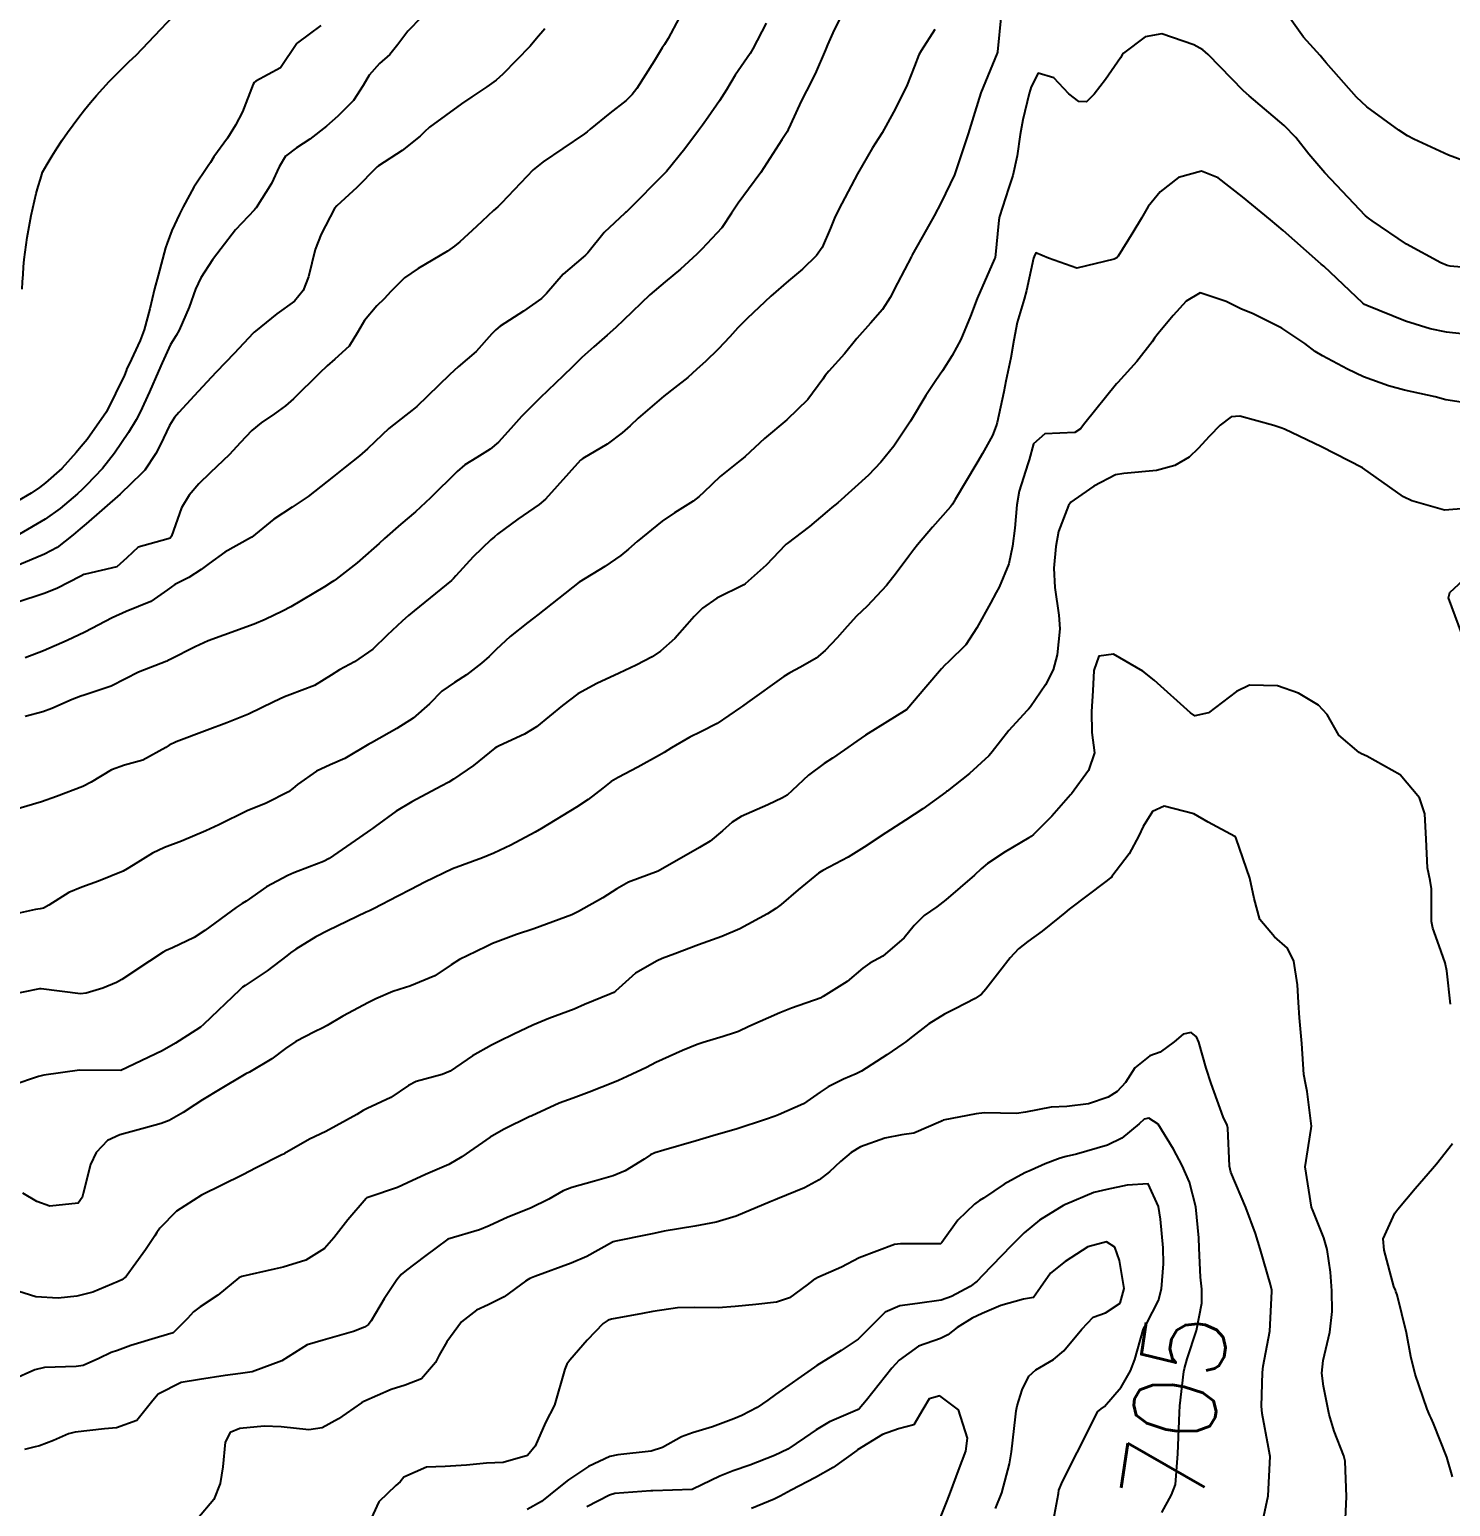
# Model space of a CAD drawing. Header units: metres. Extents: x 298520 to 308411, y 7433745 to 7450750.
# Drawn here: x 300612.9 to 300682, y 7448665.1 to 7448736.8 of the extents above; entities that cross this region are included whole.
import ezdxf
from ezdxf.enums import TextEntityAlignment as Align

# ---------------------------------------------------------------- set-up
doc = ezdxf.new("R2010")
doc.units = ezdxf.units.M
doc.header["$LTSCALE"] = 10
for name, color, linetype in [('Cotas', 45, 'Continuous'), ('Curvas de Nivel 1m', 11, 'Continuous'), ('Curvas de Nivel 5m', 15, 'Continuous'), ('Vias Primárias', 230, 'Continuous')]:
    doc.layers.add(name, color=color, linetype=linetype)
doc.styles.add('Style-STANDARD', font='STANDARD.shx')

msp = doc.modelspace()

# ---------------------------------------------------------------- linework, layer by layer
at = {"layer": 'Curvas de Nivel 1m', "flags": 128}
for points, elevation in [([(300660.168, 7448737.561), (300659.984, 7448735.74), (300659.979, 7448735.724), (300659.962, 7448735.676), (300659.176, 7448733.752), (300658.877, 7448732.807), (300658.56, 7448731.76), (300657.893, 7448729.77), (300657.239, 7448728.417), (300656.904, 7448727.78), (300656.538, 7448727.108), (300655.844, 7448725.871), (300655.816, 7448725.818), (300655.799, 7448725.79), (300655.131, 7448724.496), (300654.769, 7448723.801), (300654.397, 7448723.222), (300653.81, 7448722.56), (300653.149, 7448721.82), (300652.546, 7448721.075), (300651.779, 7448720.222), (300651.604, 7448720.013), (300651.491, 7448719.843), (300650.77, 7448718.843), (300649.753, 7448717.86), (300648.665, 7448716.95), (300647.726, 7448716.086), (300647.62, 7448715.995), (300647.48, 7448715.892), (300646.502, 7448715.115), (300645.707, 7448714.351), (300645.482, 7448714.136), (300645.191, 7448713.915), (300644.282, 7448713.339), (300643.693, 7448712.936), (300642.466, 7448711.948), (300642.05, 7448711.581), (300641.673, 7448711.278), (300640.892, 7448710.741), (300639.653, 7448709.98), (300637.637, 7448708.391), (300637.425, 7448708.223), (300637.155, 7448708.015), (300636.303, 7448707.343), (300635.62, 7448706.698), (300635.285, 7448706.365), (300634.908, 7448706.037), (300634.176, 7448705.473), (300633.599, 7448705.103), (300632.977, 7448704.675), (300632.376, 7448704.068), (300631.576, 7448703.375), (300630.786, 7448702.872), (300629.564, 7448702.178), (300629.434, 7448702.102), (300628.255, 7448701.417), (300627.547, 7448701.101), (300626.887, 7448700.792), (300625.965, 7448700.146), (300625.733, 7448699.945), (300625.529, 7448699.795), (300624.439, 7448699.245), (300623.52, 7448698.862), (300622.141, 7448698.191), (300621.51, 7448697.889), (300620.316, 7448697.4), (300619.502, 7448697.08), (300618.916, 7448696.808), (300617.98, 7448696.235), (300617.686, 7448696.042), (300617.488, 7448695.938), (300616.29, 7448695.449), (300615.476, 7448695.163), (300614.846, 7448694.903), (300613.868, 7448694.286), (300613.609, 7448694.141), (300613.461, 7448694.107), (300613.233, 7448694.066), (300611.457, 7448693.682)], 713), ([(300644.511, 7448737.399), (300643.97, 7448736.383), (300643.797, 7448736.101), (300643.684, 7448735.934), (300643.303, 7448735.287), (300642.453, 7448733.952), (300642.233, 7448733.661), (300641.934, 7448733.371), (300641.136, 7448732.756), (300640.188, 7448731.977), (300640.035, 7448731.855), (300639.911, 7448731.763), (300638.854, 7448731.04), (300637.897, 7448730.403), (300637.418, 7448730.007), (300635.876, 7448728.386), (300635.695, 7448728.211), (300635.489, 7448728.034), (300634.654, 7448727.249), (300633.85, 7448726.511), (300633.6, 7448726.301), (300633.25, 7448726.059), (300631.834, 7448725.218), (300631.163, 7448724.754), (300630.504, 7448724.093), (300630.168, 7448723.748), (300629.816, 7448723.396), (300629.226, 7448722.689), (300628.876, 7448722.109), (300628.466, 7448721.44), (300627.783, 7448720.813), (300627.412, 7448720.492), (300627.029, 7448720.131), (300625.76, 7448718.889), (300625.374, 7448718.537), (300624.845, 7448718.159), (300624.199, 7448717.712), (300623.741, 7448717.342), (300623.17, 7448716.74), (300622.665, 7448716.186), (300621.714, 7448715.288), (300621.161, 7448714.752), (300620.69, 7448714.21), (300620.324, 7448713.586), (300619.842, 7448712.218), (300619.779, 7448712.121), (300619.681, 7448712.081), (300618.225, 7448711.684), (300617.667, 7448711.15), (300617.187, 7448710.72), (300615.654, 7448710.37), (300615.579, 7448710.346), (300615.432, 7448710.272), (300614.261, 7448709.67), (300613.644, 7448709.425), (300612.319, 7448708.989)], 717), ([(300631.983, 7448737.428), (300631.319, 7448736.74), (300630.845, 7448736.091), (300630.444, 7448735.609), (300629.954, 7448735.173), (300629.438, 7448734.615), (300629.151, 7448734.108), (300628.676, 7448733.372), (300627.928, 7448732.612), (300627.365, 7448732.128), (300626.56, 7448731.493), (300625.907, 7448731.082), (300625.38, 7448730.676), (300625.071, 7448730.158), (300624.698, 7448729.348), (300623.95, 7448728.169), (300623.918, 7448728.123), (300623.871, 7448728.067), (300622.95, 7448727.09), (300622.256, 7448726.194), (300621.837, 7448725.635), (300621.266, 7448724.768), (300621.006, 7448724.208), (300620.692, 7448723.333), (300620.218, 7448722.216), (300620.059, 7448721.957), (300619.792, 7448721.522), (300619.377, 7448720.626), (300619.207, 7448720.226), (300618.768, 7448719.225), (300618.322, 7448718.234), (300618.127, 7448717.857), (300617.743, 7448717.253), (300617.065, 7448716.25), (300616.482, 7448715.498), (300615.709, 7448714.693), (300615.495, 7448714.483), (300615.273, 7448714.274), (300614.427, 7448713.551), (300613.69, 7448713.037), (300612.458, 7448712.308)], 719), ([(300648.733, 7448737.127), (300648.1, 7448735.888), (300647.961, 7448735.658), (300647.237, 7448734.61), (300646.806, 7448733.901), (300646.48, 7448733.36), (300645.923, 7448732.561), (300645.646, 7448732.183), (300645.446, 7448731.915), (300644.791, 7448731.034), (300643.893, 7448729.93), (300641.936, 7448727.959), (300641.902, 7448727.93), (300641.872, 7448727.905), (300640.866, 7448726.962), (300640.067, 7448725.978), (300639.962, 7448725.858), (300639.841, 7448725.76), (300638.881, 7448724.941), (300638.07, 7448723.998), (300637.82, 7448723.751), (300636.944, 7448723.143), (300635.807, 7448722.409), (300635.595, 7448722.242), (300635.403, 7448722.034), (300634.647, 7448721.185), (300633.779, 7448720.43), (300633.569, 7448720.26), (300633.342, 7448720.056), (300631.757, 7448718.518), (300631.527, 7448718.31), (300631.228, 7448718.085), (300630.398, 7448717.438), (300629.733, 7448716.803), (300629.371, 7448716.461), (300628.968, 7448716.108), (300628.276, 7448715.556), (300627.713, 7448715.114), (300626.475, 7448714.138), (300625.698, 7448713.615), (300624.811, 7448713.04), (300623.744, 7448712.169), (300623.708, 7448712.144), (300623.682, 7448712.126), (300622.423, 7448711.438), (300621.663, 7448710.89), (300621.278, 7448710.584), (300620.675, 7448710.21), (300620.005, 7448709.861), (300619.647, 7448709.597), (300618.83, 7448709.039), (300617.636, 7448708.544), (300616.949, 7448708.25), (300615.626, 7448707.544), (300614.761, 7448707.139), (300613.616, 7448706.642), (300612.725, 7448706.303)], 716), ([(300683.087, 7448730.282), (300681.905, 7448730.724), (300680.219, 7448731.497), (300679.915, 7448731.666), (300679.486, 7448731.939), (300677.936, 7448733.072), (300677.427, 7448733.535), (300675.96, 7448735.214), (300675.804, 7448735.395), (300675.662, 7448735.555), (300674.864, 7448736.459), (300674.044, 7448737.579)], 713), ([(300637.976, 7448736.863), (300637.583, 7448736.392), (300637.265, 7448736.01), (300635.949, 7448734.65), (300635.616, 7448734.363), (300635.166, 7448734.038), (300634.433, 7448733.55), (300633.935, 7448733.215), (300632.381, 7448732.073), (300632.138, 7448731.859), (300631.916, 7448731.648), (300631.048, 7448730.946), (300629.894, 7448730.198), (300629.841, 7448730.153), (300629.79, 7448730.101), (300628.839, 7448729.155), (300627.874, 7448728.265), (300627.764, 7448728.122), (300627.11, 7448726.875), (300626.824, 7448726.135), (300626.502, 7448724.812), (300626.243, 7448724.144), (300625.818, 7448723.627), (300624.961, 7448723.009), (300623.917, 7448722.169), (300623.855, 7448722.116), (300623.801, 7448722.066), (300622.884, 7448721.086), (300622.032, 7448720.196), (300621.77, 7448719.92), (300620.946, 7448719.024), (300620.199, 7448718.216), (300619.988, 7448717.979), (300619.743, 7448717.581), (300619.297, 7448716.656), (300619.083, 7448716.226), (300618.541, 7448715.411), (300617.708, 7448714.612), (300617.521, 7448714.427), (300617.341, 7448714.245), (300615.688, 7448712.803), (300615.395, 7448712.563), (300615.055, 7448712.276), (300614.289, 7448711.668), (300613.669, 7448711.337), (300612.943, 7448711.022), (300611.655, 7448710.487)], 718), ([(300683.84, 7448725.17), (300681.992, 7448725.328), (300681.842, 7448725.361), (300681.528, 7448725.483), (300679.856, 7448726.389), (300678.187, 7448727.525), (300678.009, 7448727.662), (300677.875, 7448727.779), (300676.19, 7448729.547), (300675.896, 7448729.862), (300675.111, 7448730.768), (300674.48, 7448731.571), (300673.922, 7448732.157), (300672.22, 7448733.597), (300671.945, 7448733.851), (300670.22, 7448735.617), (300669.966, 7448735.833), (300669.521, 7448736.076), (300667.977, 7448736.61), (300667.169, 7448736.465), (300666.108, 7448735.669), (300666.041, 7448735.59), (300665.961, 7448735.447), (300665.226, 7448734.401), (300664.678, 7448733.683), (300664.316, 7448733.308), (300663.937, 7448733.322), (300663.444, 7448733.697), (300662.72, 7448734.477), (300661.953, 7448734.705), (300661.621, 7448734.048), (300661.528, 7448733.724), (300661.211, 7448732.44), (300661.092, 7448731.728), (300660.942, 7448730.69), (300660.725, 7448729.732), (300660.521, 7448729.099), (300660.077, 7448727.738), (300660.041, 7448727.568), (300659.863, 7448725.74), (300659.858, 7448725.724), (300659.842, 7448725.678), (300658.99, 7448723.752), (300658.668, 7448722.899), (300658.198, 7448721.764), (300657.785, 7448720.986), (300657.309, 7448720.244), (300656.986, 7448719.778), (300656.502, 7448719.047), (300655.753, 7448717.79), (300654.945, 7448716.587), (300654.314, 7448715.804), (300653.716, 7448715.17), (300652.223, 7448713.835), (300651.934, 7448713.604), (300651.699, 7448713.41), (300650.852, 7448712.688), (300649.768, 7448711.859), (300649.719, 7448711.823), (300649.682, 7448711.782), (300648.74, 7448710.801), (300647.717, 7448709.889), (300647.653, 7448709.85), (300646.347, 7448709.202), (300645.641, 7448708.708), (300645.243, 7448708.308), (300644.908, 7448707.917), (300644.304, 7448707.242), (300643.613, 7448706.618), (300643.197, 7448706.348), (300642.415, 7448705.948), (300641.599, 7448705.555), (300640.515, 7448705.05), (300639.589, 7448704.551), (300638.841, 7448703.991), (300637.572, 7448702.955), (300636.989, 7448702.596), (300635.768, 7448702.028), (300635.63, 7448701.961), (300635.561, 7448701.913), (300634.512, 7448701.076), (300633.538, 7448700.398), (300633.324, 7448700.266), (300632.951, 7448700.059), (300631.525, 7448699.304), (300630.765, 7448698.844), (300629.735, 7448698.098), (300629.603, 7448698.008), (300629.511, 7448697.944), (300628.972, 7448697.572), (300627.497, 7448696.548), (300627.226, 7448696.402), (300626.545, 7448696.139), (300625.78, 7448695.856), (300625.487, 7448695.73), (300624.457, 7448695.182), (300623.468, 7448694.483), (300623.28, 7448694.358), (300622.985, 7448694.177), (300621.452, 7448693.06), (300620.933, 7448692.72), (300619.887, 7448692.216), (300619.582, 7448692.078), (300619.44, 7448691.995), (300618.765, 7448691.559), (300617.427, 7448690.67), (300617.157, 7448690.521), (300616.499, 7448690.259), (300615.685, 7448690.001), (300615.419, 7448689.98), (300613.496, 7448690.215), (300613.422, 7448690.215), (300611.839, 7448689.891)], 712), ([(300656.933, 7448736.826), (300656.267, 7448735.787), (300656.161, 7448735.588), (300655.955, 7448735.044), (300655.596, 7448734.144), (300655.43, 7448733.795), (300654.925, 7448732.803), (300654.377, 7448731.805), (300654.195, 7448731.522), (300653.906, 7448731.074), (300653.18, 7448729.821), (300652.411, 7448728.365), (300652.144, 7448727.836), (300652.056, 7448727.652), (300651.863, 7448727.168), (300651.459, 7448726.234), (300651.186, 7448725.847), (300650.504, 7448725.186), (300649.831, 7448724.62), (300648.966, 7448723.873), (300647.812, 7448722.778), (300647.365, 7448722.336), (300646.968, 7448721.898), (300646.406, 7448721.291), (300645.785, 7448720.696), (300645.377, 7448720.316), (300644.934, 7448719.918), (300644.284, 7448719.409), (300643.764, 7448719.008), (300642.52, 7448717.948), (300642.124, 7448717.578), (300641.742, 7448717.231), (300641.02, 7448716.681), (300639.824, 7448715.979), (300639.76, 7448715.942), (300639.722, 7448715.901), (300638.013, 7448714.005), (300637.7, 7448713.745), (300636.669, 7448713.044), (300635.686, 7448712.312), (300635.53, 7448712.186), (300635.352, 7448712.033), (300634.508, 7448711.204), (300633.657, 7448710.291), (300633.546, 7448710.16), (300633.439, 7448710.053), (300631.638, 7448708.589), (300631.36, 7448708.359), (300631.044, 7448708.086), (300630.322, 7448707.397), (300629.619, 7448706.713), (300628.727, 7448706.113), (300628.007, 7448705.724), (300627.603, 7448705.454), (300626.785, 7448704.948), (300625.588, 7448704.507), (300625.329, 7448704.411), (300624.814, 7448704.158), (300623.577, 7448703.57), (300622.524, 7448703.138), (300621.569, 7448702.782), (300620.07, 7448702.215), (300619.725, 7448702.054), (300619.559, 7448701.945), (300618.445, 7448701.336), (300617.546, 7448701.089), (300616.929, 7448700.863), (300615.941, 7448700.264), (300615.531, 7448700.048), (300614.25, 7448699.558), (300613.523, 7448699.305), (300612.091, 7448698.884)], 714), ([(300683.302, 7448721.963), (300681.803, 7448722.126), (300681.013, 7448722.28), (300679.81, 7448722.661), (300677.937, 7448723.413), (300677.822, 7448723.472), (300677.742, 7448723.531), (300675.841, 7448725.323), (300675.718, 7448725.428), (300675.565, 7448725.554), (300673.865, 7448727.061), (300673.248, 7448727.586), (300671.884, 7448728.691), (300670.709, 7448729.612), (300669.896, 7448729.944), (300668.776, 7448729.637), (300667.886, 7448728.945), (300667.315, 7448728.219), (300666.976, 7448727.659), (300666.561, 7448726.965), (300665.845, 7448725.818), (300665.777, 7448725.737), (300665.65, 7448725.673), (300663.838, 7448725.235), (300662.457, 7448725.714), (300661.847, 7448725.976), (300661.763, 7448725.802), (300661.742, 7448725.721), (300661.399, 7448724.153), (300661.275, 7448723.725), (300660.945, 7448722.589), (300660.784, 7448721.73), (300660.635, 7448720.881), (300660.395, 7448719.734), (300660.284, 7448719.219), (300659.968, 7448717.738), (300659.921, 7448717.567), (300659.743, 7448717.102), (300659.257, 7448716.22), (300658.982, 7448715.751), (300657.932, 7448713.993), (300657.795, 7448713.769), (300657.702, 7448713.639), (300656.829, 7448712.641), (300656.097, 7448711.786), (300655.912, 7448711.555), (300655.675, 7448711.243), (300655.053, 7448710.408), (300654.582, 7448709.806), (300653.643, 7448708.812), (300653.137, 7448708.326), (300652.671, 7448707.83), (300652.19, 7448707.268), (300651.615, 7448706.652), (300651.167, 7448706.287), (300650.417, 7448705.852), (300649.887, 7448705.57), (300649.598, 7448705.392), (300647.826, 7448704.127), (300647.584, 7448703.957), (300647.547, 7448703.927), (300647.5, 7448703.891), (300646.366, 7448703.111), (300645.571, 7448702.705), (300645.037, 7448702.447), (300644.147, 7448701.924), (300643.785, 7448701.702), (300643.557, 7448701.567), (300642.503, 7448700.992), (300641.541, 7448700.493), (300641.212, 7448700.289), (300640.798, 7448699.967), (300640.083, 7448699.419), (300639.524, 7448699.05), (300637.825, 7448698.005), (300637.511, 7448697.824), (300636.327, 7448697.2), (300635.501, 7448696.814), (300634.952, 7448696.582), (300633.493, 7448696.05), (300632.155, 7448695.397), (300631.477, 7448695.05), (300630.845, 7448694.714), (300629.653, 7448694.098), (300629.529, 7448694.033), (300629.462, 7448694.008), (300629.303, 7448693.944), (300627.452, 7448693.052), (300626.847, 7448692.738), (300625.883, 7448692.146), (300625.62, 7448691.969), (300625.438, 7448691.828), (300624.493, 7448691.093), (300623.416, 7448690.38), (300623.292, 7448690.295), (300623.155, 7448690.174), (300621.396, 7448688.485), (300621.242, 7448688.354), (300621.015, 7448688.204), (300620.025, 7448687.576), (300619.383, 7448687.204), (300617.373, 7448686.25), (300615.373, 7448686.27), (300613.638, 7448686.018), (300613.368, 7448685.96), (300612.126, 7448685.544)], 711), ([(300683.552, 7448713.614), (300681.703, 7448713.48), (300680.126, 7448713.923), (300679.709, 7448714.123), (300677.723, 7448715.53), (300675.738, 7448716.554), (300673.926, 7448717.401), (300673.751, 7448717.469), (300673.412, 7448717.583), (300671.757, 7448718.04), (300671.348, 7448718.013), (300670.802, 7448717.61), (300670.292, 7448717.068), (300669.736, 7448716.468), (300669.306, 7448716.049), (300668.608, 7448715.637), (300667.72, 7448715.407), (300666.125, 7448715.259), (300665.718, 7448715.184), (300664.66, 7448714.634), (300663.706, 7448713.977), (300663.549, 7448713.857), (300663.427, 7448713.703), (300662.955, 7448712.442), (300662.824, 7448711.709), (300662.723, 7448710.653), (300662.767, 7448709.709), (300662.969, 7448708.377), (300663.01, 7448707.706), (300662.882, 7448706.44), (300662.685, 7448705.709), (300662.325, 7448704.983), (300661.585, 7448703.916), (300661.493, 7448703.811), (300661.403, 7448703.722), (300660.532, 7448702.772), (300659.719, 7448701.738), (300659.653, 7448701.648), (300659.56, 7448701.541), (300658.621, 7448700.68), (300657.534, 7448699.828), (300657.502, 7448699.802), (300657.466, 7448699.771), (300656.348, 7448698.958), (300655.519, 7448698.412), (300654.552, 7448697.804), (300653.506, 7448697.107), (300652.72, 7448696.609), (300651.494, 7448695.975), (300651.408, 7448695.927), (300651.285, 7448695.842), (300650.301, 7448695.031), (300649.47, 7448694.324), (300649.207, 7448694.124), (300648.805, 7448693.87), (300647.455, 7448693.134), (300646.582, 7448692.768), (300645.447, 7448692.362), (300644.303, 7448691.927), (300643.689, 7448691.686), (300643.438, 7448691.58), (300642.396, 7448690.982), (300641.415, 7448690.108), (300641.333, 7448690.042), (300641.147, 7448689.963), (300639.919, 7448689.464), (300639.405, 7448689.237), (300638.175, 7448688.773), (300637.397, 7448688.453), (300637.098, 7448688.311), (300636.476, 7448688.019), (300635.751, 7448687.665), (300635.388, 7448687.489), (300634.463, 7448686.959), (300633.375, 7448686.226), (300632.988, 7448686.056), (300631.73, 7448685.712), (300631.365, 7448685.525), (300630.498, 7448684.947), (300629.347, 7448684.398), (300629.148, 7448684.301), (300628.839, 7448684.108), (300627.334, 7448683.285), (300626.551, 7448682.918), (300625.324, 7448682.213), (300625.285, 7448682.189), (300625.203, 7448682.151), (300623.957, 7448681.523), (300623.313, 7448681.185), (300621.303, 7448680.2), (300620.086, 7448679.417), (300619.278, 7448678.591), (300619.121, 7448678.377), (300619.021, 7448678.224), (300618.572, 7448677.537), (300617.63, 7448676.244), (300617.419, 7448676.079), (300617.249, 7448675.996), (300616.018, 7448675.486), (300615.238, 7448675.295), (300614.329, 7448675.187), (300613.237, 7448675.254), (300611.858, 7448675.697)], 709), ([(300682.555, 7448707.471), (300681.905, 7448709.222), (300681.977, 7448709.477), (300682.846, 7448710.283)], 709), ([(300682.002, 7448689.474), (300681.826, 7448691.087), (300681.74, 7448691.477), (300681.451, 7448692.308), (300681.135, 7448693.16), (300681.084, 7448693.486), (300681.072, 7448695.079), (300681.013, 7448695.487), (300680.886, 7448696.095), (300680.819, 7448697.49), (300680.759, 7448698.725), (300680.501, 7448699.495), (300679.55, 7448700.618), (300677.943, 7448701.526), (300677.679, 7448701.643), (300677.565, 7448701.703), (300676.582, 7448702.549), (300676.01, 7448703.546), (300675.587, 7448704.003), (300674.619, 7448704.59), (300673.597, 7448704.947), (300672.226, 7448704.964), (300671.594, 7448704.662), (300670.244, 7448703.62), (300669.581, 7448703.486), (300669.36, 7448703.632), (300667.598, 7448705.208), (300667.042, 7448705.656), (300665.615, 7448706.484), (300664.914, 7448706.38), (300664.66, 7448705.684), (300664.61, 7448704.702), (300664.554, 7448703.685), (300664.568, 7448702.68), (300664.705, 7448701.683), (300664.409, 7448700.828), (300663.583, 7448699.699), (300663.532, 7448699.637), (300662.622, 7448698.609), (300661.736, 7448697.718), (300661.615, 7448697.616), (300661.51, 7448697.551), (300660.354, 7448696.878), (300659.491, 7448696.3), (300659.184, 7448696.048), (300658.865, 7448695.749), (300657.471, 7448694.535), (300657.033, 7448694.209), (300656.427, 7448693.78), (300655.942, 7448693.301), (300655.452, 7448692.704), (300654.412, 7448691.805), (300653.785, 7448691.467), (300653.434, 7448691.219), (300652.67, 7448690.582), (300651.505, 7448689.839), (300651.446, 7448689.807), (300651.412, 7448689.787), (300649.979, 7448689.283), (300649.405, 7448689.06), (300647.902, 7448688.386), (300647.396, 7448688.149), (300647.208, 7448688.078), (300646.651, 7448687.897), (300645.68, 7448687.617), (300645.389, 7448687.514), (300644.682, 7448687.217), (300643.38, 7448686.633), (300642.917, 7448686.405), (300641.986, 7448685.954), (300641.564, 7448685.764), (300641.369, 7448685.682), (300640.134, 7448685.199), (300639.357, 7448684.915), (300638.685, 7448684.658), (300637.344, 7448684.054), (300637.316, 7448684.038), (300637.257, 7448684.011), (300635.976, 7448683.384), (300635.333, 7448683.013), (300633.951, 7448682.051), (300633.319, 7448681.684), (300632.183, 7448681.202), (300631.31, 7448680.79), (300630.822, 7448680.571), (300629.423, 7448680.099), (300629.338, 7448680.064), (300629.302, 7448680.039), (300628.408, 7448678.991), (300627.726, 7448678.123), (300627.268, 7448677.6), (300626.371, 7448677.03), (300625.258, 7448676.69), (300624.82, 7448676.592), (300623.254, 7448676.244), (300623.117, 7448676.172), (300622.096, 7448675.331), (300621.231, 7448674.762), (300620.903, 7448674.528), (300620.622, 7448674.206), (300619.919, 7448673.51), (300619.214, 7448673.304), (300617.861, 7448672.892), (300617.207, 7448672.652), (300616.911, 7448672.548), (300616.3, 7448672.259), (300615.543, 7448671.923), (300615.199, 7448671.873), (300613.661, 7448671.822), (300613.197, 7448671.716), (300612.11, 7448671.224)], 708), ([(300676.869, 7448663.771), (300676.953, 7448665.533), (300676.883, 7448667.267), (300676.82, 7448667.535), (300676.347, 7448668.724), (300676.108, 7448669.546), (300675.821, 7448670.923), (300675.741, 7448671.552), (300675.815, 7448672.157), (300676.135, 7448673.546), (300676.242, 7448674.541), (300676.237, 7448675.545), (300676.176, 7448676.46), (300676.015, 7448677.549), (300675.848, 7448678.121), (300675.292, 7448679.491), (300675.263, 7448679.56), (300675.243, 7448679.612), (300674.932, 7448681.564), (300675.229, 7448683.439), (300675.244, 7448683.551), (300675.035, 7448685.23), (300674.966, 7448685.556), (300674.872, 7448686.056), (300674.779, 7448687.559), (300674.656, 7448688.812), (300674.606, 7448689.562), (300674.567, 7448690.421), (300674.381, 7448691.566), (300674.073, 7448692.195), (300673.455, 7448692.742), (300672.728, 7448693.587), (300672.455, 7448694.608), (300672.244, 7448695.592), (300671.581, 7448697.53), (300671.547, 7448697.6), (300671.513, 7448697.627), (300670.221, 7448698.321), (300669.524, 7448698.725), (300668.081, 7448699.091), (300667.525, 7448698.832), (300667.063, 7448698.109), (300666.854, 7448697.657), (300666.378, 7448696.782), (300665.544, 7448695.669), (300665.517, 7448695.635), (300665.482, 7448695.61), (300665.247, 7448695.44), (300663.467, 7448694.092), (300663.251, 7448693.916), (300663.004, 7448693.705), (300662.149, 7448693.02), (300661.451, 7448692.523), (300661.006, 7448692.166), (300660.595, 7448691.728), (300660.09, 7448691.077), (300659.42, 7448690.208), (300659.201, 7448689.967), (300658.893, 7448689.755), (300657.92, 7448689.253), (300657.405, 7448688.986), (300656.654, 7448688.524), (300655.711, 7448687.787), (300655.532, 7448687.648), (300655.391, 7448687.548), (300654.603, 7448687.02), (300653.377, 7448686.221), (300653.113, 7448686.085), (300652.494, 7448685.829), (300651.747, 7448685.457), (300651.363, 7448685.194), (300650.562, 7448684.64), (300649.346, 7448684.09), (300649.176, 7448684.032), (300648.716, 7448683.869), (300647.338, 7448683.418), (300646.154, 7448683.083), (300645.332, 7448682.842), (300643.774, 7448682.379), (300643.326, 7448682.245), (300643.115, 7448682.152), (300642.805, 7448681.945), (300641.883, 7448681.385), (300641.311, 7448681.141), (300640.4, 7448680.875), (300639.302, 7448680.575), (300638.882, 7448680.404), (300638.174, 7448679.997), (300637.288, 7448679.566), (300636.192, 7448679.119), (300635.283, 7448678.702), (300634.805, 7448678.512), (300633.273, 7448678.06), (300632.129, 7448677.207), (300631.258, 7448676.558), (300630.996, 7448676.342), (300630.783, 7448676.085), (300630.177, 7448675.152), (300629.547, 7448674.097), (300629.405, 7448673.914), (300629.22, 7448673.79), (300628.683, 7448673.574), (300627.213, 7448673.148), (300626.427, 7448672.922), (300625.203, 7448672.15), (300623.752, 7448671.61), (300623.197, 7448671.534), (300622.448, 7448671.434), (300621.193, 7448671.245), (300620.3, 7448671.101), (300619.186, 7448670.534), (300618.928, 7448670.224), (300618.158, 7448669.245), (300617.162, 7448668.885), (300616.578, 7448668.84), (300615.159, 7448668.683), (300614.837, 7448668.594), (300614.102, 7448668.281), (300613.418, 7448668.019), (300613.15, 7448667.957), (300612.694, 7448667.842)], 707), ([(300672.779, 7448663.912), (300673.133, 7448665.58), (300673.231, 7448667.5), (300673.222, 7448667.579), (300673.156, 7448667.928), (300672.851, 7448669.583), (300672.822, 7448669.939), (300672.867, 7448671.583), (300672.901, 7448671.888), (300673.223, 7448673.58), (300673.311, 7448675.52), (300673.31, 7448675.579), (300673.256, 7448675.859), (300672.754, 7448677.585), (300672.53, 7448678.338), (300672.052, 7448679.592), (300671.319, 7448681.314), (300671.264, 7448681.601), (300671.184, 7448683.445), (300671.147, 7448683.603), (300670.955, 7448684), (300670.361, 7448685.615), (300670.128, 7448686.366), (300669.769, 7448687.624), (300669.654, 7448687.885), (300669.398, 7448688.093), (300669.015, 7448688.016), (300668.567, 7448687.638), (300667.894, 7448687.139), (300667.386, 7448686.956), (300666.664, 7448686.373), (300666.201, 7448685.662), (300665.801, 7448685.231), (300665.362, 7448684.948), (300664.408, 7448684.633), (300663.355, 7448684.508), (300662.593, 7448684.469), (300661.35, 7448684.223), (300660.912, 7448684.164), (300659.35, 7448684.193), (300658.949, 7448684.154), (300657.344, 7448683.835), (300657.301, 7448683.813), (300657.226, 7448683.771), (300655.911, 7448683.21), (300655.336, 7448683.12), (300654.504, 7448682.972), (300653.33, 7448682.539), (300652.878, 7448682.274), (300652.354, 7448681.83), (300651.818, 7448681.332), (300651.309, 7448680.932), (300650.602, 7448680.549), (300649.295, 7448680.019), (300649.182, 7448679.975), (300648.938, 7448679.865), (300647.286, 7448679.169), (300646.306, 7448678.877), (300645.281, 7448678.695), (300643.789, 7448678.444), (300643.277, 7448678.334), (300642.953, 7448678.266), (300641.433, 7448677.958), (300641.305, 7448677.927), (300641.272, 7448677.913), (300640.017, 7448677.22), (300639.262, 7448676.89), (300637.49, 7448676.242), (300637.254, 7448676.143), (300637.167, 7448676.098), (300637.046, 7448676.012), (300636.009, 7448675.255), (300635.236, 7448674.872), (300634.663, 7448674.607), (300633.937, 7448674.049), (300633.213, 7448673.076), (300632.849, 7448672.421), (300632.668, 7448672.065), (300631.995, 7448671.272), (300631.192, 7448670.962), (300630.522, 7448670.754), (300629.184, 7448670.164), (300629.066, 7448670.102), (300627.955, 7448669.334), (300627.164, 7448668.89), (300626.51, 7448668.789), (300625.165, 7448668.942), (300624.345, 7448668.978), (300623.163, 7448668.853), (300622.686, 7448668.659), (300622.452, 7448668.187), (300622.332, 7448666.997), (300622.21, 7448666.189), (300621.902, 7448665.411), (300621.107, 7448664.468)], 706), ([(300682.099, 7448666.515), (300681.827, 7448667.473), (300681.169, 7448669.102), (300681.055, 7448669.365), (300681, 7448669.483), (300680.86, 7448669.803), (300680.281, 7448671.494), (300680.078, 7448672.364), (300679.868, 7448673.5), (300679.41, 7448675.348), (300679.347, 7448675.509), (300679.322, 7448675.577), (300679.255, 7448675.765), (300678.774, 7448677.515), (300678.726, 7448678.068), (300679.291, 7448679.313), (300679.442, 7448679.508), (300680.29, 7448680.514), (300681.119, 7448681.483), (300681.325, 7448681.722), (300682.106, 7448682.701)], 708), ([(300662.661, 7448664.153), (300662.941, 7448665.702), (300662.972, 7448665.864), (300663.139, 7448666.285), (300663.863, 7448667.689), (300664.529, 7448669.042), (300664.851, 7448669.675), (300665.027, 7448669.82), (300665.177, 7448669.927), (300665.989, 7448670.864), (300666.455, 7448671.657), (300666.66, 7448672.204), (300667.063, 7448673.652), (300667.116, 7448673.759), (300667.227, 7448673.946), (300667.811, 7448675.078), (300667.955, 7448675.643), (300668.046, 7448676.862), (300668.03, 7448677.642), (300667.903, 7448679.028), (300667.808, 7448679.645), (300667.309, 7448680.753), (300666.285, 7448680.684), (300665.305, 7448680.464), (300664.664, 7448680.318), (300663.294, 7448679.745), (300663.26, 7448679.734), (300663.202, 7448679.701), (300662.02, 7448678.978), (300661.279, 7448678.357), (300660.655, 7448677.729), (300659.258, 7448676.3), (300658.996, 7448676.012), (300658.657, 7448675.756), (300657.746, 7448675.264), (300657.243, 7448675.09), (300656.091, 7448674.931), (300655.238, 7448674.82), (300654.527, 7448674.507), (300653.823, 7448673.811), (300653.217, 7448673.207), (300652.393, 7448672.646), (300651.204, 7448671.913), (300651.09, 7448671.842), (300649.189, 7448670.504), (300648.827, 7448670.233), (300648.303, 7448669.879), (300647.566, 7448669.497), (300647.175, 7448669.335), (300646.126, 7448668.943), (300645.164, 7448668.656), (300644.627, 7448668.452), (300643.696, 7448667.932), (300643.151, 7448667.762), (300641.528, 7448667.577), (300641.148, 7448667.495), (300640.099, 7448667.015), (300639.137, 7448666.369), (300638.667, 7448665.987), (300637.816, 7448665.306), (300637.117, 7448664.921)], 704), ([(300659.884, 7448664.976), (300660.2, 7448665.734), (300660.56, 7448667.142), (300660.671, 7448667.727), (300660.867, 7448669.421), (300660.896, 7448669.724), (300660.944, 7448669.956), (300661.188, 7448670.735), (300661.507, 7448671.409), (300661.855, 7448671.713), (300662.698, 7448672.215), (300663.212, 7448672.63), (300664.075, 7448673.687), (300664.639, 7448674.271), (300665.235, 7448674.474), (300665.952, 7448674.953), (300666.147, 7448675.661), (300665.907, 7448677.023), (300665.686, 7448677.666), (300665.275, 7448677.926), (300664.368, 7448677.684), (300663.266, 7448676.975), (300662.568, 7448676.398), (300662.074, 7448675.712), (300661.733, 7448675.228), (300661.244, 7448675.14), (300660.141, 7448674.835), (300659.233, 7448674.449), (300658.759, 7448674.226), (300658.024, 7448673.762), (300657.574, 7448673.411), (300657.218, 7448673.234), (300656.14, 7448672.855), (300655.207, 7448672.186), (300654.855, 7448671.795), (300653.615, 7448670.242), (300653.263, 7448669.819), (300653.219, 7448669.783), (300653.182, 7448669.765), (300651.823, 7448669.183), (300651.167, 7448668.792), (300650.609, 7448668.4), (300649.791, 7448667.86), (300649.15, 7448667.54), (300647.944, 7448667.083), (300647.142, 7448666.8), (300646.485, 7448666.551), (300645.171, 7448665.91), (300645.147, 7448665.896), (300643.234, 7448665.835), (300643.131, 7448665.832), (300641.391, 7448665.695), (300641.128, 7448665.612), (300640.031, 7448665.059)], 703), ([(300657.111, 7448664.294), (300657.543, 7448665.349), (300657.701, 7448665.764), (300658.089, 7448666.815), (300658.438, 7448667.757), (300658.528, 7448668.387), (300658.093, 7448669.761), (300657.183, 7448670.451), (300656.662, 7448670.294), (300656.363, 7448669.778), (300655.915, 7448669.04), (300655.169, 7448668.836), (300654.395, 7448668.571), (300653.183, 7448667.82), (300653.153, 7448667.796), (300652.005, 7448666.971), (300651.139, 7448666.48), (300649.957, 7448665.858), (300649.429, 7448665.565), (300649.126, 7448665.42), (300648.025, 7448664.975)], 702)]:
    msp.add_lwpolyline(points, dxfattribs=dict(at, elevation=elevation))
at = {"layer": 'Curvas de Nivel 5m', "flags": 128}
for points, elevation in [([(300627.094, 7448737.015), (300625.963, 7448736.179), (300625.945, 7448736.168), (300625.934, 7448736.15), (300625.14, 7448734.969), (300623.944, 7448734.308), (300623.86, 7448734.255), (300623.814, 7448734.171), (300623.285, 7448732.821), (300622.956, 7448732.18), (300622.554, 7448731.543), (300621.9, 7448730.64), (300621.726, 7448730.371), (300621.618, 7448730.203), (300620.922, 7448729.17), (300620.403, 7448728.215), (300620.23, 7448727.854), (300619.856, 7448727.062), (300619.621, 7448726.448), (300619.554, 7448726.223), (300619.186, 7448724.869), (300619.019, 7448724.228), (300618.784, 7448723.26), (300618.515, 7448722.233), (300618.321, 7448721.709), (300617.778, 7448720.574), (300617.666, 7448720.35), (300617.627, 7448720.242), (300617.555, 7448720.027), (300616.673, 7448718.256), (300615.739, 7448716.9), (300615.446, 7448716.563), (300615.199, 7448716.275), (300614.502, 7448715.502), (300613.711, 7448714.798), (300613.421, 7448714.579), (300613.013, 7448714.3), (300611.695, 7448713.529)], 720), ([(300652.37, 7448737.452), (300651.975, 7448736.662), (300651.725, 7448736.084), (300651.628, 7448735.843), (300651.125, 7448734.674), (300650.707, 7448733.852), (300650.447, 7448733.343), (300649.918, 7448732.211), (300649.81, 7448731.966), (300649.756, 7448731.862), (300649.501, 7448731.458), (300648.482, 7448729.881), (300647.885, 7448729.065), (300647.38, 7448728.392), (300647.063, 7448727.898), (300646.58, 7448727.185), (300645.85, 7448726.405), (300645.606, 7448726.153), (300645.371, 7448725.915), (300644.57, 7448725.189), (300643.829, 7448724.574), (300643.091, 7448723.941), (300641.81, 7448722.701), (300641.43, 7448722.34), (300641.015, 7448721.968), (300640.361, 7448721.407), (300639.787, 7448720.891), (300639.325, 7448720.442), (300638.875, 7448719.993), (300637.762, 7448718.928), (300637.295, 7448718.477), (300636.857, 7448718.019), (300636.334, 7448717.434), (300635.734, 7448716.782), (300635.33, 7448716.433), (300634.685, 7448716.04), (300634.089, 7448715.676), (300633.716, 7448715.349), (300632.427, 7448714.069), (300631.696, 7448713.4), (300630.987, 7448712.79), (300630.192, 7448712.095), (300629.925, 7448711.851), (300629.676, 7448711.62), (300628.858, 7448710.915), (300627.841, 7448710.118), (300627.733, 7448710.038), (300627.652, 7448709.985), (300627.278, 7448709.755), (300625.639, 7448708.784), (300625.232, 7448708.559), (300624.388, 7448708.162), (300623.861, 7448707.937), (300623.63, 7448707.85), (300623.135, 7448707.684), (300621.622, 7448707.13), (300620.991, 7448706.835), (300619.78, 7448706.218), (300619.666, 7448706.165), (300619.612, 7448706.142), (300618.227, 7448705.611), (300617.598, 7448705.275), (300616.913, 7448704.93), (300615.586, 7448704.484), (300615.424, 7448704.433), (300615.013, 7448704.276), (300614.02, 7448703.845), (300613.577, 7448703.679), (300612.725, 7448703.453)], 715), ([(300682.521, 7448718.717), (300681.767, 7448718.841), (300681.252, 7448718.972), (300679.771, 7448719.309), (300678.984, 7448719.518), (300677.777, 7448719.958), (300676.991, 7448720.328), (300675.787, 7448720.971), (300675.424, 7448721.19), (300674.924, 7448721.563), (300673.804, 7448722.31), (300672.404, 7448723.004), (300671.818, 7448723.247), (300671.092, 7448723.607), (300669.827, 7448724.029), (300669.149, 7448723.63), (300668.52, 7448722.932), (300667.799, 7448722.054), (300667.622, 7448721.825), (300667.494, 7448721.653), (300666.751, 7448720.693), (300665.831, 7448719.669), (300665.803, 7448719.639), (300665.772, 7448719.612), (300664.235, 7448717.693), (300664.017, 7448717.427), (300663.746, 7448717.253), (300662.278, 7448717.181), (300661.738, 7448716.699), (300661.521, 7448715.927), (300661.463, 7448715.723), (300661.032, 7448714.404), (300660.92, 7448713.728), (300660.82, 7448712.6), (300660.711, 7448711.73), (300660.541, 7448710.86), (300660.065, 7448709.736), (300659.921, 7448709.467), (300659.645, 7448708.958), (300658.986, 7448707.75), (300658.446, 7448706.932), (300657.608, 7448706.107), (300657.431, 7448705.947), (300657.266, 7448705.773), (300656.501, 7448704.874), (300655.583, 7448703.79), (300653.57, 7448702.548), (300653.142, 7448702.25), (300652.554, 7448701.83), (300651.962, 7448701.43), (300651.553, 7448701.159), (300650.794, 7448700.598), (300650.008, 7448699.855), (300649.754, 7448699.634), (300649.529, 7448699.494), (300648.815, 7448699.16), (300647.52, 7448698.584), (300647.088, 7448698.323), (300646.614, 7448697.899), (300646.012, 7448697.4), (300645.505, 7448697.082), (300643.493, 7448695.94), (300642.045, 7448695.394), (300641.48, 7448695.083), (300640.796, 7448694.643), (300639.616, 7448693.978), (300639.518, 7448693.924), (300639.462, 7448693.897), (300639.3, 7448693.821), (300637.454, 7448693.132), (300636.614, 7448692.855), (300635.447, 7448692.42), (300635.183, 7448692.295), (300634.645, 7448692.038), (300633.837, 7448691.646), (300633.433, 7448691.379), (300632.639, 7448690.847), (300631.417, 7448690.349), (300631.211, 7448690.287), (300630.599, 7448690.088), (300629.769, 7448689.737), (300629.408, 7448689.56), (300628.172, 7448688.89), (300627.396, 7448688.434), (300627.198, 7448688.329), (300626.796, 7448688.136), (300625.874, 7448687.659), (300625.385, 7448687.316), (300624.719, 7448686.817), (300623.628, 7448686.167), (300623.455, 7448686.085), (300623.371, 7448686.04), (300622.205, 7448685.342), (300621.352, 7448684.826), (300620.971, 7448684.581), (300620.409, 7448684.209), (300619.731, 7448683.825), (300619.338, 7448683.684), (300618.568, 7448683.464), (300617.332, 7448683.126), (300616.735, 7448682.85), (300616.178, 7448682.261), (300615.901, 7448681.68), (300615.547, 7448680.268), (300615.493, 7448680.075), (300615.296, 7448679.805), (300613.92, 7448679.657), (300613.297, 7448679.895), (300612.613, 7448680.3)], 710), ([(300667.979, 7448664.782), (300668.436, 7448665.637), (300668.631, 7448666.142), (300668.742, 7448667.634), (300668.762, 7448668.029), (300668.823, 7448669.634), (300668.851, 7448669.96), (300669.043, 7448671.632), (300669.07, 7448671.766), (300669.209, 7448672.236), (300669.652, 7448673.624), (300669.921, 7448674.942), (300669.908, 7448675.62), (300669.851, 7448676.213), (300669.789, 7448677.622), (300669.776, 7448678.12), (300669.623, 7448679.625), (300669.311, 7448680.829), (300668.963, 7448681.634), (300668.536, 7448682.432), (300667.788, 7448683.646), (300667.347, 7448683.942), (300667.117, 7448683.881), (300666.868, 7448683.655), (300666.032, 7448682.967), (300665.332, 7448682.625), (300663.816, 7448682.181), (300663.327, 7448682.072), (300663.03, 7448681.999), (300662.307, 7448681.71), (300661.626, 7448681.41), (300661.316, 7448681.273), (300660.307, 7448680.736), (300659.297, 7448680.051), (300659.117, 7448679.93), (300658.863, 7448679.754), (300658.059, 7448678.988), (300657.274, 7448677.895), (300657.208, 7448677.837), (300655.273, 7448677.834), (300654.972, 7448677.795), (300653.266, 7448677.156), (300652.402, 7448676.689), (300651.256, 7448676.188), (300651.025, 7448676.073), (300650.733, 7448675.845), (300649.882, 7448675.215), (300649.24, 7448675.002), (300648.233, 7448674.885), (300647.236, 7448674.778), (300646.409, 7448674.725), (300645.235, 7448674.737), (300644.428, 7448674.729), (300643.232, 7448674.551), (300642.738, 7448674.438), (300641.226, 7448674.164), (300641.068, 7448674.119), (300640.82, 7448673.964), (300640.036, 7448673.15), (300639.205, 7448672.177), (300639.052, 7448671.982), (300638.958, 7448671.741), (300638.456, 7448669.991), (300638.013, 7448669.155), (300637.51, 7448668.005), (300637.148, 7448667.547), (300635.966, 7448667.201), (300635.144, 7448667.172), (300634.174, 7448667.075), (300633.142, 7448667.007), (300632.238, 7448666.973), (300631.137, 7448666.489), (300630.945, 7448666.271), (300630.739, 7448666.084), (300629.923, 7448665.29), (300629.364, 7448664.097)], 705)]:
    msp.add_lwpolyline(points, dxfattribs=dict(at, elevation=elevation))
at = {"layer": 'Vias Primárias', "elevation": 720.453}
msp.add_lwpolyline([(300612.588, 7448724.207, -0.070182), (300613.572, 7448729.893, -0.08233), (300618.124, 7448735.578), (300626.239, 7448744.153), (300634.999, 7448753.614), (300643.502, 7448762.841, 0.086598), (300648.26, 7448770.234, 0.123876), (300649.475, 7448778.141, 0.064581), (300647.823, 7448785.43, 0.110953), (300644.385, 7448790.759), (300636.943, 7448800.547)], format="xyb", dxfattribs=at)

# ---------------------------------------------------------------- texts
at = {"layer": 'Cotas', "style": 'Style-STANDARD'}
msp.add_text('705', height=4, rotation=81.38986, dxfattribs=at).set_placement((300668.604, 7448669.853, 705), align=Align.MIDDLE_CENTER)

doc.saveas('drawing.dxf')
